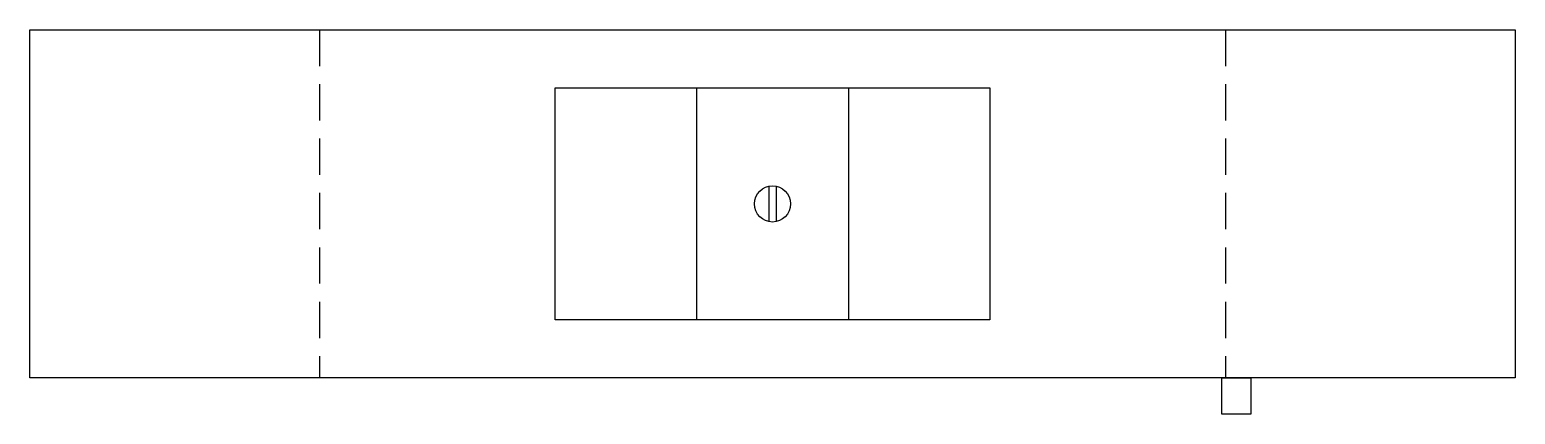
# Model space of a CAD drawing. Header units: inches. Extents: x 0 to 205, y 0 to 53.
import ezdxf

# ---------------------------------------------------------------- set-up
doc = ezdxf.new("R2010")
doc.units = ezdxf.units.IN
doc.linetypes.add('ASVLTYPE', pattern=[0.75, 0.5, -0.25])

# ---------------------------------------------------------------- blocks, each defined once
blk = doc.blocks.new('EM4H07-3')
at = {"color": 85, "linetype": 'ASVLTYPE', "ltscale": 10}
for p, q in [((40, 48), (40, 0)), ((165, 48), (165, 0))]:
    blk.add_line(p, q, dxfattribs=at)
at = {"color": 85}
for p, q in [((92, 40), (92, 8)), ((113, 40), (113, 8)), ((102, 26.45), (102, 21.55)), ((103, 26.45), (103, 21.55))]:
    blk.add_line(p, q, dxfattribs=at)
for points in [[(0, 48), (205, 48), (205, 0), (0, 0)], [(72.5, 40), (132.5, 40), (132.5, 8), (72.5, 8)], [(168.49, 0), (168.49, -5), (164.49, -5), (164.49, 0)]]:
    blk.add_lwpolyline(points, close=True, dxfattribs=at)
blk.add_circle((102.5, 24), 2.5, dxfattribs=at)

msp = doc.modelspace()

# ---------------------------------------------------------------- block references
msp.add_blockref('EM4H07-3', (0, 5))

doc.saveas('drawing.dxf')
